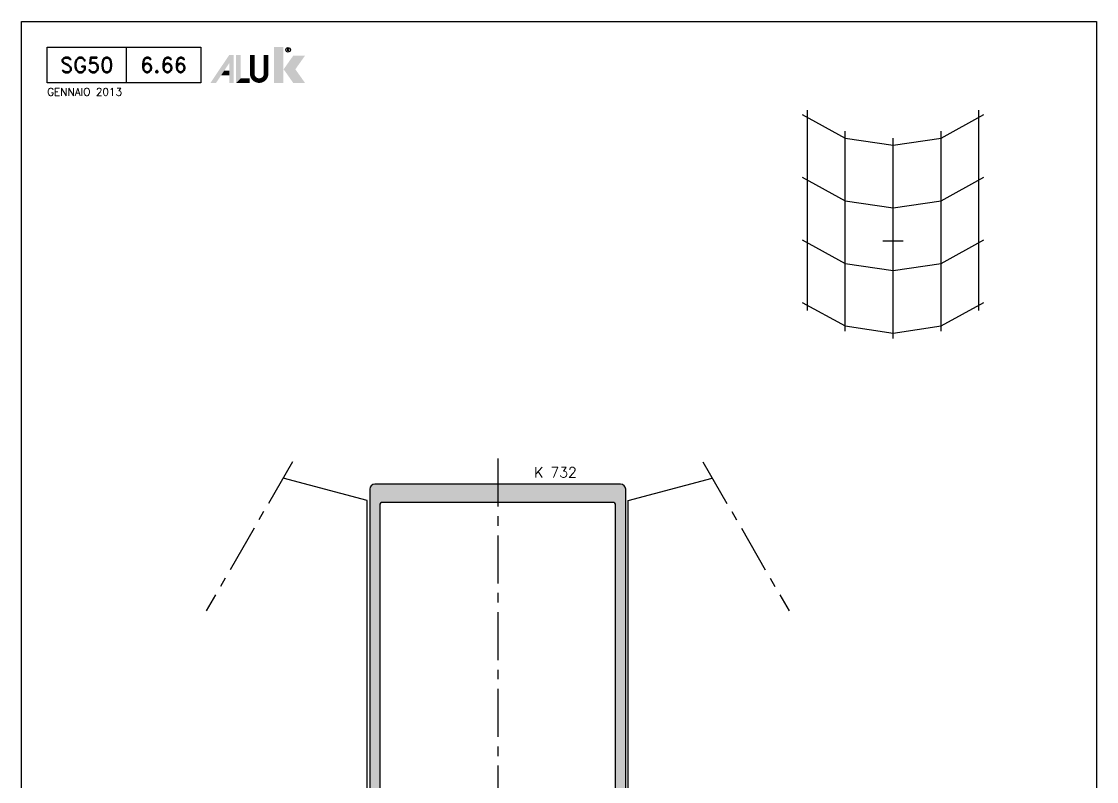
# Model space of a CAD drawing. Extents: x 0 to 1130, y -960 to 577.
# Drawn here: x 920 to 1130, y -171.5 to -23 of the extents above; entities that cross this region are included whole.
import ezdxf
from ezdxf.enums import TextEntityAlignment as Align

# ---------------------------------------------------------------- set-up
doc = ezdxf.new("R2010")
doc.units = 0
doc.header["$LTSCALE"] = 7.5
doc.header["$MEASUREMENT"] = 0
doc.linetypes.add('CENTER', pattern=[2, 1.25, -0.25, 0.25, -0.25])
for name, color, linetype in [('ASSI', 1, 'CENTER'), ('FILL', 8, 'CONTINUOUS'), ('FINE', 7, 'CONTINUOUS'), ('GOMMA', 3, 'CONTINUOUS'), ('GROSSA', 4, 'CONTINUOUS'), ('MARCHIO', 7, 'CONTINUOUS'), ('TESTO', 2, 'CONTINUOUS')]:
    doc.layers.add(name, color=color, linetype=linetype)
doc.styles.add('RD', font='ROMAND.SHX', dxfattribs={"height": 3})
doc.styles.get("Standard").update_dxf_attribs({"font": 'romans.shx'})

# ---------------------------------------------------------------- blocks, each defined once
blk = doc.blocks.new('nms')
at = {"layer": 'MARCHIO'}
blk.add_line((20.5, -12), (20.5, -5), dxfattribs=at)
blk.add_lwpolyline([(35, -12), (5, -12), (5, -5), (35, -5)], close=True, dxfattribs=at)
at = {"layer": 'MARCHIO', "const_width": 0.894}
blk.add_lwpolyline([(47.78, -6.56), (47.78, -10.2, -1), (45.08, -10.2), (45.08, -6.56)], format="xyb", dxfattribs=at)
at = {"layer": 'MARCHIO'}
blk.add_circle((52.08, -5.53), 0.442, dxfattribs=at)
for points in [[(49.3, -4.96), (51.18, -4.96), (49.3, -12), (51.18, -12)], [(36.93, -12), (38, -12), (40.56, -6.56), (40.58, -8.14)], [(40.56, -6.56), (40.58, -8.14), (41.47, -6.56), (41.47, -12)], [(40.58, -12), (41.47, -12), (40.58, -8.14)], [(41.93, -6.56), (42.82, -6.56), (41.93, -12), (42.82, -11.11)], [(53.08, -6.68), (55.38, -6.68), (51.21, -9.34), (53.5, -9.34)], [(39.58, -9.63), (38.99, -10.53), (40.58, -9.63), (40.58, -10.53)], [(51.21, -9.34), (53.5, -9.34), (53.08, -12), (55.38, -12)], [(42.82, -11.11), (41.93, -12), (44.54, -11.11), (44.54, -12)]]:
    blk.add_solid(points, dxfattribs=at)
blk.add_text('R', height=0.444, dxfattribs=at).set_placement((52.08, -5.53), align=Align.MIDDLE)
at = {"layer": 'MARCHIO', "color": 2, "style": 'RD'}
for tag, p in [('SERIE', (12.75, -8.5)), ('PAG', (27.75, -8.5))]:
    blk.add_attdef(tag, text='', height=3, dxfattribs=at).set_placement(p, align=Align.MIDDLE)
at = {"layer": 'MARCHIO', "color": 2}
blk.add_attdef('REVISIONE', (5, -14.5), '', height=1.5, dxfattribs=at)

msp = doc.modelspace()

# ---------------------------------------------------------------- hatches: boundary and pattern name
at = {"layer": 'FILL'}
h = msp.add_hatch(color=253, dxfattribs=at)
edge = h.paths.add_edge_path(flags=16)
edge.add_arc((990.3245, -117.3043), 0.3, 90, 180)
edge.add_line((990.0245, -117.3043), (990.0245, -201.1043))
edge.add_arc((990.3245, -201.1043), 0.3, 180, 270)
edge.add_line((990.3245, -201.4043), (1035.7245, -201.4043))
edge.add_arc((1035.7245, -201.1043), 0.3, 270, 360)
edge.add_line((1036.0245, -201.1043), (1036.0245, -117.3043))
edge.add_arc((1035.7245, -117.3043), 0.3, 0, 90)
edge.add_line((1035.7245, -117.0043), (990.3245, -117.0043))
edge = h.paths.add_edge_path()
edge.add_line((997.7245, -217.2043), (996.8245, -217.2043))
edge.add_arc((996.8245, -217.5043), 0.3, 90, 180)
edge.add_line((996.5245, -217.5043), (996.5245, -217.5801))
edge.add_arc((996.8245, -217.5801), 0.3, 180, 225)
edge.add_line((996.6124, -217.7922), (997.1367, -218.3165))
edge.add_arc((997.3488, -218.1043), 0.3, 225, 270)
edge.add_line((997.3488, -218.4043), (999.2245, -218.4043))
edge.add_arc((999.2245, -218.1043), 0.3, 270, 360)
edge.add_line((999.5245, -218.1043), (999.5245, -203.7043))
edge.add_arc((999.8245, -203.7043), 0.3, 90, 180, ccw=False)
edge.add_line((999.8245, -203.4043), (1007.2245, -203.4043))
edge.add_arc((1007.2245, -203.7043), 0.3, 0, 90, ccw=False)
edge.add_line((1007.5245, -203.7043), (1007.5245, -218.1043))
edge.add_arc((1007.8245, -218.1043), 0.3, 180, 270)
edge.add_line((1007.8245, -218.4043), (1008.4245, -218.4043))
edge.add_arc((1008.4245, -218.7043), 0.3, 0, 90, ccw=False)
edge.add_line((1008.7245, -218.7043), (1008.7245, -219.3526))
edge.add_arc((1008.4245, -219.3526), 0.3, -75, 0, ccw=False)
edge.add_line((1008.5022, -219.6424), (1007.7469, -219.8448))
edge.add_arc((1007.8245, -220.1345), 0.3, 105, 180)
edge.add_line((1007.5245, -220.1345), (1007.5245, -238.1043))
edge.add_arc((1007.8245, -238.1043), 0.3, 180, 270)
edge.add_line((1007.8245, -238.4043), (1009.1245, -238.4043))
edge.add_line((1009.1245, -238.4043), (1009.8245, -237.7043))
edge.add_line((1009.8245, -237.7043), (1009.8245, -237.2043))
edge.add_line((1009.8245, -237.2043), (1008.7245, -237.2043))
edge.add_line((1008.7245, -237.2043), (1008.7245, -235.7322))
edge.add_line((1008.7245, -235.7322), (1011.0245, -234.4043))
edge.add_line((1011.0245, -234.4043), (1011.0245, -222.4043))
edge.add_arc((1013.0245, -222.4043), 2, 0, 180, ccw=False)
edge.add_line((1015.0245, -222.4043), (1015.0245, -234.4043))
edge.add_line((1015.0245, -234.4043), (1017.3245, -235.7322))
edge.add_line((1017.3245, -235.7322), (1017.3245, -237.2043))
edge.add_line((1017.3245, -237.2043), (1016.2245, -237.2043))
edge.add_line((1016.2245, -237.2043), (1016.2245, -237.7043))
edge.add_line((1016.2245, -237.7043), (1016.9245, -238.4043))
edge.add_line((1016.9245, -238.4043), (1018.2245, -238.4043))
edge.add_arc((1018.2245, -238.1043), 0.3, 270, 360)
edge.add_line((1018.5245, -238.1043), (1018.5245, -220.1345))
edge.add_arc((1018.2245, -220.1345), 0.3, 0, 75)
edge.add_line((1018.3022, -219.8448), (1017.5469, -219.6424))
edge.add_arc((1017.6245, -219.3526), 0.3, 180, 255, ccw=False)
edge.add_line((1017.3245, -219.3526), (1017.3245, -219.2043))
edge.add_line((1017.3245, -219.2043), (1017.3245, -218.7043))
edge.add_arc((1017.6245, -218.7043), 0.3, 90, 180, ccw=False)
edge.add_line((1017.6245, -218.4043), (1018.2245, -218.4043))
edge.add_arc((1018.2245, -218.1043), 0.3, 270, 360)
edge.add_line((1018.5245, -218.1043), (1018.5245, -203.7043))
edge.add_arc((1018.8245, -203.7043), 0.3, 90, 180, ccw=False)
edge.add_line((1018.8245, -203.4043), (1026.2245, -203.4043))
edge.add_arc((1026.2245, -203.7043), 0.3, 0, 90, ccw=False)
edge.add_line((1026.5245, -203.7043), (1026.5245, -218.1043))
edge.add_arc((1026.8245, -218.1043), 0.3, 180, 270)
edge.add_line((1026.8245, -218.4043), (1028.7003, -218.4043))
edge.add_arc((1028.7003, -218.1043), 0.3, 270, 315)
edge.add_line((1028.9124, -218.3165), (1029.4367, -217.7922))
edge.add_arc((1029.2245, -217.5801), 0.3, 315, 360)
edge.add_line((1029.5245, -217.5801), (1029.5245, -217.5043))
edge.add_arc((1029.2245, -217.5043), 0.3, 0, 90)
edge.add_line((1029.2245, -217.2043), (1028.3245, -217.2043))
edge.add_arc((1028.3245, -216.9043), 0.3, 180, 270, ccw=False)
edge.add_line((1028.0245, -216.9043), (1028.0245, -213.7043))
edge.add_arc((1028.3245, -213.7043), 0.3, 90, 180, ccw=False)
edge.add_line((1028.3245, -213.4043), (1029.9745, -213.4043))
edge.add_arc((1029.9745, -213.1043), 0.3, 270, 360)
edge.add_line((1030.2745, -213.1043), (1030.2745, -212.2043))
edge.add_arc((1030.5745, -212.2043), 0.3, 90, 180, ccw=False)
edge.add_line((1030.5745, -211.9043), (1031.1406, -211.9043))
edge.add_line((1031.1406, -211.9043), (1032.2745, -211.2496))
edge.add_line((1032.2745, -211.2496), (1033.4085, -211.9043))
edge.add_line((1033.4085, -211.9043), (1033.9745, -211.9043))
edge.add_arc((1033.9745, -212.2043), 0.3, 0, 90, ccw=False)
edge.add_line((1034.2745, -212.2043), (1034.2745, -213.1043))
edge.add_arc((1034.5745, -213.1043), 0.3, 180, 270)
edge.add_line((1034.5745, -213.4043), (1036.2245, -213.4043))
edge.add_arc((1036.2245, -213.7043), 0.3, 0, 90, ccw=False)
edge.add_line((1036.5245, -213.7043), (1036.5245, -216.9043))
edge.add_arc((1036.2245, -216.9043), 0.3, 270, 360, ccw=False)
edge.add_line((1036.2245, -217.2043), (1035.3245, -217.2043))
edge.add_arc((1035.3245, -217.5043), 0.3, 90, 180)
edge.add_line((1035.0245, -217.5043), (1035.0245, -217.5801))
edge.add_arc((1035.3245, -217.5801), 0.3, 180, 225)
edge.add_line((1035.1124, -217.7922), (1035.6367, -218.3165))
edge.add_arc((1035.8488, -218.1043), 0.3, 225, 270)
edge.add_line((1035.8488, -218.4043), (1037.7245, -218.4043))
edge.add_arc((1037.7245, -218.1043), 0.3, 270, 360)
edge.add_line((1038.0245, -218.1043), (1038.0245, -114.4043))
edge.add_arc((1037.0245, -114.4043), 1, 0, 90)
edge.add_line((1037.0245, -113.4043), (989.0245, -113.4043))
edge.add_arc((989.0245, -114.4043), 1, 90, 180)
edge.add_line((988.0245, -114.4043), (988.0245, -218.1043))
edge.add_arc((988.3245, -218.1043), 0.3, 180, 270)
edge.add_line((988.3245, -218.4043), (990.2003, -218.4043))
edge.add_arc((990.2003, -218.1043), 0.3, 270, 315)
edge.add_line((990.4124, -218.3165), (990.9367, -217.7922))
edge.add_arc((990.7245, -217.5801), 0.3, 315, 360)
edge.add_line((991.0245, -217.5801), (991.0245, -217.5043))
edge.add_arc((990.7245, -217.5043), 0.3, 0, 90)
edge.add_line((990.7245, -217.2043), (989.8245, -217.2043))
edge.add_arc((989.8245, -216.9043), 0.3, 180, 270, ccw=False)
edge.add_line((989.5245, -216.9043), (989.5245, -213.7043))
edge.add_arc((989.8245, -213.7043), 0.3, 90, 180, ccw=False)
edge.add_line((989.8245, -213.4043), (991.4745, -213.4043))
edge.add_arc((991.4745, -213.1043), 0.3, 270, 360)
edge.add_line((991.7745, -213.1043), (991.7745, -212.2043))
edge.add_arc((992.0745, -212.2043), 0.3, 90, 180, ccw=False)
edge.add_line((992.0745, -211.9043), (992.6406, -211.9043))
edge.add_line((992.6406, -211.9043), (993.7745, -211.2496))
edge.add_line((993.7745, -211.2496), (994.9085, -211.9043))
edge.add_line((994.9085, -211.9043), (995.4745, -211.9043))
edge.add_arc((995.4745, -212.2043), 0.3, 0, 90, ccw=False)
edge.add_line((995.7745, -212.2043), (995.7745, -213.1043))
edge.add_arc((996.0745, -213.1043), 0.3, 180, 270)
edge.add_line((996.0745, -213.4043), (997.7245, -213.4043))
edge.add_arc((997.7245, -213.7043), 0.3, 0, 90, ccw=False)
edge.add_line((998.0245, -213.7043), (998.0245, -216.9043))
edge.add_arc((997.7245, -216.9043), 0.3, -90, 0, ccw=False)
edge = h.paths.add_edge_path(flags=16)
edge.add_line((989.5245, -210.528), (989.5245, -203.7043))
edge.add_arc((989.8245, -203.7043), 0.3, 90, 180, ccw=False)
edge.add_line((989.8245, -203.4043), (997.7245, -203.4043))
edge.add_arc((997.7245, -203.7043), 0.3, 0, 90, ccw=False)
edge.add_line((998.0245, -203.7043), (998.0245, -210.528))
edge.add_arc((997.5245, -210.528), 0.5, -120, 0, ccw=False)
edge.add_line((997.2745, -210.961), (994.2745, -209.2289))
edge.add_arc((993.7745, -210.0949), 1, 60, 120)
edge.add_line((993.2745, -209.2289), (990.2745, -210.961))
edge.add_arc((990.0245, -210.528), 0.5, 180, 300, ccw=False)
edge = h.paths.add_edge_path(flags=16)
edge.add_line((1017.0245, -216.4043), (1017.0245, -203.4043))
edge.add_line((1017.0245, -203.4043), (1009.0245, -203.4043))
edge.add_line((1009.0245, -203.4043), (1009.0245, -216.4043))
edge.add_arc((1009.5245, -216.4043), 0.5, 180, 270)
edge.add_line((1009.5245, -216.9043), (1016.5245, -216.9043))
edge.add_arc((1016.5245, -216.4043), 0.5, 270, 360)
edge = h.paths.add_edge_path(flags=16)
edge.add_arc((1032.2745, -210.0949), 1, 60, 120, ccw=False)
edge.add_line((1032.7745, -209.2289), (1035.7745, -210.961))
edge.add_arc((1036.0245, -210.528), 0.5, 240, 360)
edge.add_line((1036.5245, -210.528), (1036.5245, -203.7043))
edge.add_arc((1036.2245, -203.7043), 0.3, 0, 90)
edge.add_line((1036.2245, -203.4043), (1028.3245, -203.4043))
edge.add_arc((1028.3245, -203.7043), 0.3, 90, 180)
edge.add_line((1028.0245, -203.7043), (1028.0245, -210.528))
edge.add_arc((1028.5245, -210.528), 0.5, 180, 300)
edge.add_line((1028.7745, -210.961), (1031.7745, -209.2289))

# ---------------------------------------------------------------- linework, layer by layer
at = {"layer": 'ASSI'}
for p, q in [((972.9301, -109.0287), (956.1, -138.1794)), ((1013.0245, -108.4043), (1013.0245, -284.8632)), ((1053.1189, -109.0287), (1069.9491, -138.1794))]:
    msp.add_line(p, q, dxfattribs=at)
at = {"layer": 'FINE'}
for p, q in [((987.5245, -116.5995), (971.1, -112.1986)), ((1038.5245, -116.5995), (1054.9491, -112.1986)), ((987.5245, -224.1119), (987.5245, -116.5995)), ((1038.5245, -217.7826), (1038.5245, -116.5995))]:
    msp.add_line(p, q, dxfattribs=at)
at = {"layer": 'GOMMA'}
for p, q in [((1073.5439, -79.4976), (1073.5439, -40.3516)), ((1106.9839, -79.4976), (1106.9839, -40.3516)), ((1080.9039, -83.5198), (1080.9039, -44.4087)), ((1090.2639, -84.9162), (1090.2639, -45.8051)), ((1099.6239, -83.5198), (1099.6239, -44.4087))]:
    msp.add_line(p, q, dxfattribs=at)
for points in [[(1072.5279, -41.16), (1080.9039, -45.7772), (1090.2639, -47.1736), (1099.6239, -45.7772), (1108, -41.16)], [(1072.5279, -53.4), (1080.9039, -58.0172), (1090.2639, -59.4136), (1099.6239, -58.0172), (1108, -53.4)], [(1072.5279, -65.64), (1080.9039, -70.2572), (1090.2639, -71.6536), (1099.6239, -70.2572), (1108, -65.64)], [(1072.5279, -77.88), (1080.9039, -82.4972), (1090.2639, -83.8936), (1099.6239, -82.4972), (1108, -77.88)]]:
    msp.add_lwpolyline(points, dxfattribs=at)
at = {"layer": 'GROSSA'}
msp.add_line((1088.2639, -65.8645), (1092.2639, -65.8645), dxfattribs=at)
msp.add_lwpolyline([(1038.0245, -218.1043), (1038.0245, -114.4043, 0.41421356), (1037.0245, -113.4043), (989.0245, -113.4043, 0.41421356), (988.0245, -114.4043), (988.0245, -218.1043, 0.41421356)], format="xyb", dxfattribs=at)
msp.add_lwpolyline([(990.3245, -117.0043, 0.41421356), (990.0245, -117.3043), (990.0245, -201.1043, 0.41421356), (990.3245, -201.4043), (1035.7245, -201.4043, 0.41421356), (1036.0245, -201.1043), (1036.0245, -117.3043, 0.41421356), (1035.7245, -117.0043)], format="xyb", close=True, dxfattribs=at)
at = {"layer": 'MARCHIO'}
msp.add_lwpolyline([(920, -320), (920, -23), (1130, -23), (1130, -320)], close=True, dxfattribs=at)

# ---------------------------------------------------------------- block references
msp.add_blockref('nms', (920, -23), dxfattribs=at).add_auto_attribs({'SERIE': 'SG50', 'PAG': '6.66', 'REVISIONE': 'GENNAIO 2013'})

# ---------------------------------------------------------------- texts
at = {"layer": 'TESTO'}
msp.add_text('K 732', height=2, dxfattribs=at).set_placement((1020.1586, -112.0954))

doc.saveas('drawing.dxf')
